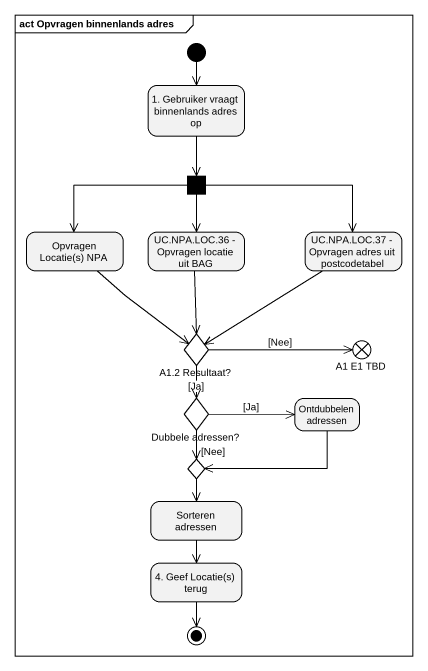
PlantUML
@startuml
mainframe act Opvragen binnenlands adres
hide empty description
state "1. Gebruiker vraagt binnenlands adres op" as s1_Gebruiker_vraagt
state fork1 <<fork>>
state "Opvragen Locatie(s) NPA" as Opvragen_Locatie_s_NPA
state "UC.NPA.LOC.36 - Opvragen locatie uit BAG" as UC_NPA_LOC_36_Opvragen
state "UC.NPA.LOC.37 - Opvragen adres uit postcodetabel" as UC_NPA_LOC_37_Opvragen
state "A1.2 Resultaat?" as A1_2_Resultaat <<choice>>
state "A1 E1 TBD" as A1_E1_TBD <<end>>
state "Dubbele adressen?" as Dubbele_adressen <<choice>>
state "Ontdubbelen adressen" as Ontdubbelen_adressen
state choice1 <<choice>>
state "Sorteren adressen" as Sorteren_adressen
state "4. Geef Locatie(s) terug" as s4_Geef_Locatie_s_terug
[*] --> s1_Gebruiker_vraagt
s1_Gebruiker_vraagt --> fork1
fork1 -left-> Opvragen_Locatie_s_NPA
fork1 --> UC_NPA_LOC_36_Opvragen
fork1 -right-> UC_NPA_LOC_37_Opvragen
Opvragen_Locatie_s_NPA --> A1_2_Resultaat
UC_NPA_LOC_36_Opvragen --> A1_2_Resultaat
UC_NPA_LOC_37_Opvragen --> A1_2_Resultaat
A1_2_Resultaat -right-> A1_E1_TBD : [Nee]
A1_2_Resultaat --> Dubbele_adressen : [Ja]
Dubbele_adressen -right-> Ontdubbelen_adressen : [Ja]
Dubbele_adressen --> choice1 : [Nee]
Ontdubbelen_adressen -left-> choice1
choice1 --> Sorteren_adressen
Sorteren_adressen --> s4_Geef_Locatie_s_terug
s4_Geef_Locatie_s_terug --> [*]
@enduml
